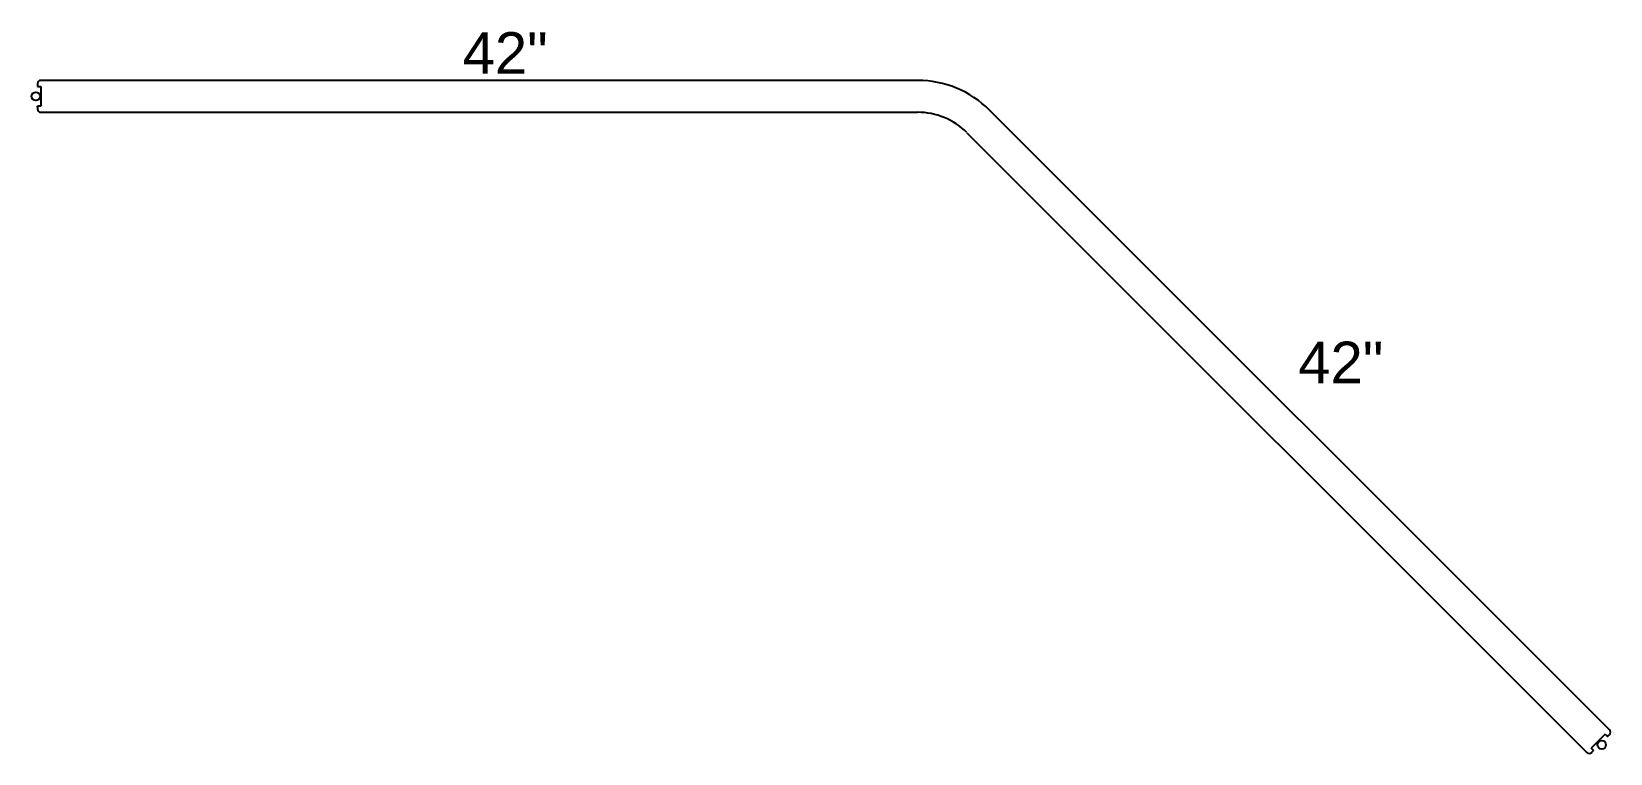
# Model space of a CAD drawing. Extents: x -0.01 to 1.84, y -0.77 to 0.08.
import ezdxf

# ---------------------------------------------------------------- set-up
doc = ezdxf.new("R2010")
doc.units = 0
doc.layers.add('135°', color=5, linetype='Continuous')
doc.layers.add('90°', color=94, linetype='Continuous')
doc.styles.get("Standard").update_dxf_attribs({"font": 'arial.ttf'})

msp = doc.modelspace()

# ---------------------------------------------------------------- linework, layer by layer
at = {"layer": '135°', "linetype": 'Continuous'}
for p, q in [((1.0329, 0.0187), (0.006, 0.0187)), ((0.002, 0.0147), (0.002, 0.0127)), ((0.002, 0.0127), (0.002, 0.0116)), ((0.002, 0.0116), (0.0031, 0.0116)), ((0.0031, 0.0116), (0.006, 0.0116)), ((0.0031, -0.0116), (0.002, -0.0116)), ((0.002, -0.0127), (0.002, -0.0116)), ((0.002, -0.0127), (0.002, -0.0147)), ((0.006, -0.0116), (0.0031, -0.0116)), ((1.8432, -0.7423), (1.117, -0.0161)), ((0.006, -0.0187), (1.0329, -0.0187)), ((1.0906, -0.0426), (1.8168, -0.7688)), ((1.8418, -0.7494), (1.841, -0.7502)), ((1.8418, -0.7494), (1.8432, -0.748)), ((1.8224, -0.7688), (1.8238, -0.7674)), ((1.8238, -0.7674), (1.8246, -0.7666))]:
    msp.add_line(p, q, dxfattribs=at)
at = {"layer": '135°'}
for p, q in [((0.006, 0.0116), (0.006, -0.0116)), ((1.8382, -0.7473), (1.8218, -0.7637))]:
    msp.add_line(p, q, dxfattribs=at)
at = {"layer": '135°', "linetype": 'Continuous', "flags": 128}
for points in [[(1.8382, -0.7473), (1.8385, -0.7476), (1.8388, -0.7479), (1.839, -0.7482), (1.8393, -0.7484), (1.8395, -0.7487), (1.8398, -0.7489), (1.84, -0.7491), (1.8402, -0.7493)], [(1.8402, -0.7493), (1.8404, -0.7495), (1.8406, -0.7497), (1.8407, -0.7498), (1.8408, -0.75), (1.8409, -0.75), (1.841, -0.7501), (1.841, -0.7502), (1.841, -0.7502)], [(1.8238, -0.7657), (1.8236, -0.7655), (1.8234, -0.7653), (1.8231, -0.7651), (1.8229, -0.7648), (1.8226, -0.7646), (1.8223, -0.7643), (1.8221, -0.764), (1.8218, -0.7637)], [(1.8246, -0.7666), (1.8246, -0.7666), (1.8246, -0.7665), (1.8245, -0.7665), (1.8244, -0.7664), (1.8243, -0.7662), (1.8241, -0.7661), (1.824, -0.7659), (1.8238, -0.7657)]]:
    msp.add_lwpolyline(points, dxfattribs=at)
at = {"layer": '135°', "color": 251, "true_color": 0x636466}
for centre in [(0, 0), (0, 0), (0, 0), (1.8342, -0.7598), (1.8342, -0.7598)]:
    msp.add_circle(centre, 0.005, dxfattribs=at)
at = {"layer": '135°', "linetype": 'Continuous'}
for centre, radius, start, end in [((0.006, 0.0147), 0.004, 90, 180), ((1.0329, -0.1002), 0.1189, 45, 90), ((0.006, -0.0147), 0.004, 180, 270), ((1.0329, -0.1002), 0.0815, 45, 90), ((1.8404, -0.7451), 0.004, 315, 45), ((1.8196, -0.7659), 0.004, 225, 315)]:
    msp.add_arc(centre, radius, start, end, dxfattribs=at)

# ---------------------------------------------------------------- texts
at = {"layer": '90°'}
for p in [(0.4999, 0.0265), (1.4787, -0.3361)]:
    msp.add_text('42"', height=0.04866, dxfattribs=at).set_placement(p)

doc.saveas('drawing.dxf')
